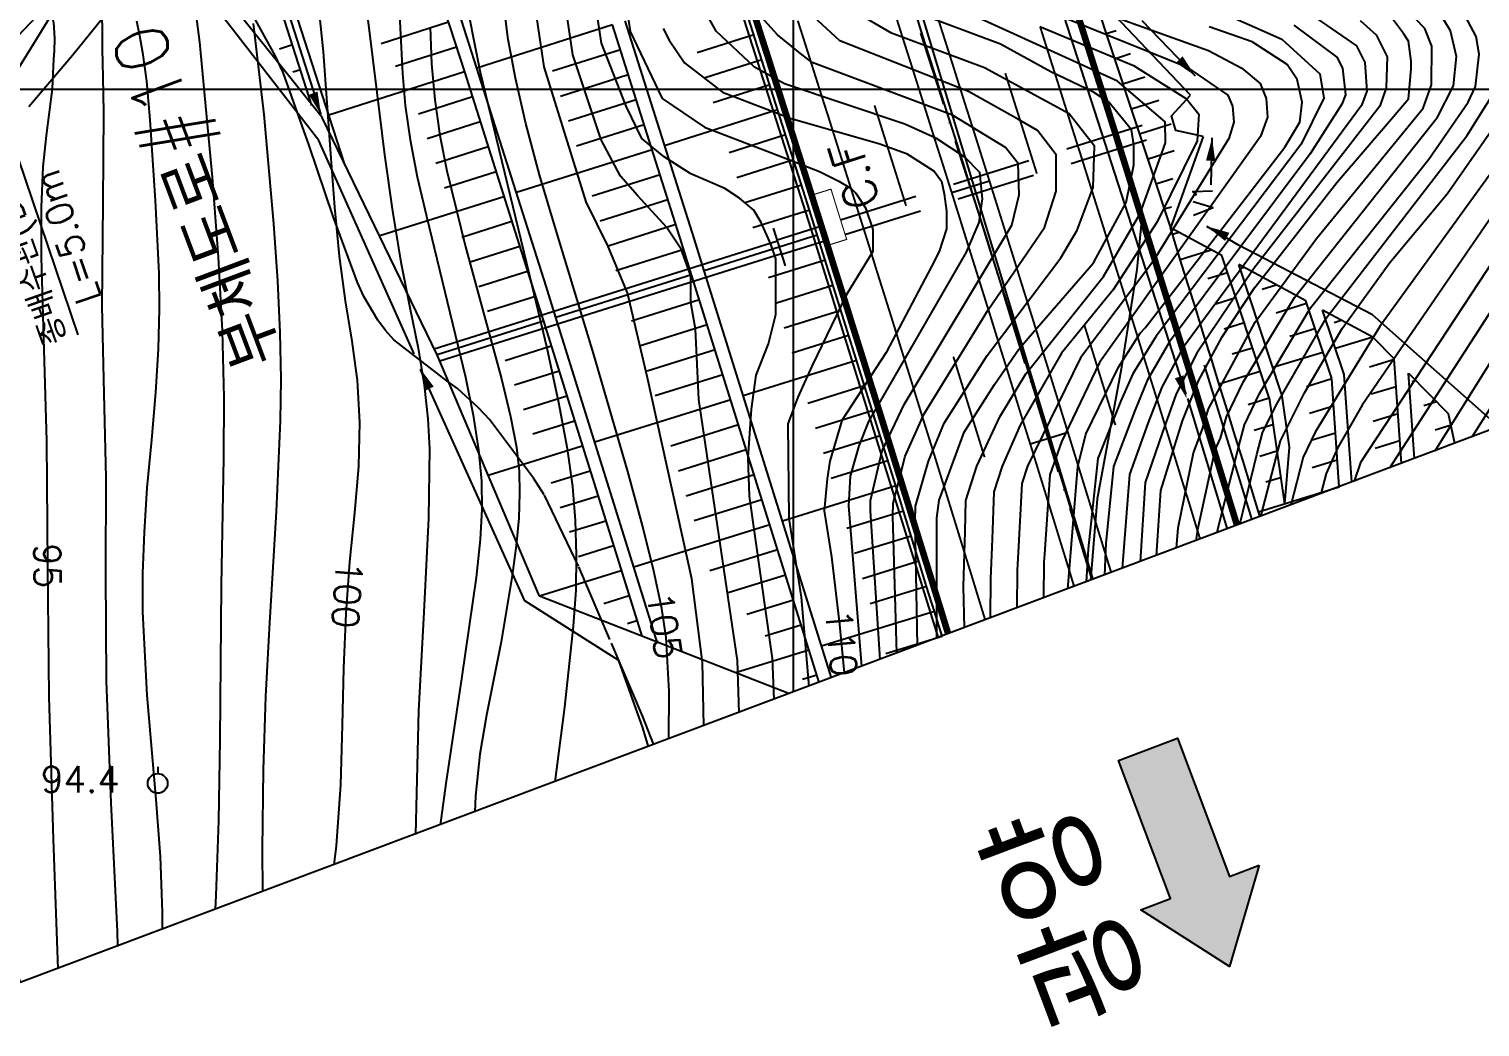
# Model space of a CAD drawing. Extents: x 217521 to 218543, y 254603 to 255798.
# Drawn here: x 217822.6 to 217932.8, y 255274.7 to 255350.5 of the extents above; entities that cross this region are included whole.
import ezdxf
from ezdxf.enums import TextEntityAlignment as Align

# ---------------------------------------------------------------- set-up
doc = ezdxf.new("R2010")
doc.units = 0
doc.header["$LTSCALE"] = 12
doc.header["$MEASUREMENT"] = 0
for name, pattern in [('A-DASHD01', [0.75, 0.5, -0.25]), ('A-ISONS10', [0.70866, 0.47244, -0.11811, 0, -0.11811]), ('CONTIN', [1000.001, 1000, -0.001]), ('DASHED', [0.75, 0.5, -0.25])]:
    doc.linetypes.add(name, pattern=pattern)
doc.layers.get('0').update_dxf_attribs({"linetype": 'CONTINUOUS'})
for name, color, linetype in [('ADA030', 1, 'CONTINUOUS'), ('CA-ALGN-CNTR-광양', 2, 'CONTINUOUS'), ('CA-ALGN-STSM-광양', 2, 'CONTINUOUS'), ('CA-ALGN-SUBL-광양', 1, 'CONTINUOUS'), ('CA-BORD-ROAD', 7, 'CONTINUOUS'), ('CA-TEXT', 3, 'CONTINUOUS'), ('CA0011', 42, 'CONTINUOUS'), ('CA0021', 44, 'CONTINUOUS'), ('CAA001', 252, 'CONTINUOUS'), ('CAA002', 251, 'CONTINUOUS'), ('CD-CHNL-DRIV', 3, 'CONTINUOUS'), ('CD-DRAN-CHMB', 3, 'CONTINUOUS'), ('CD-DRAN-PIPD', 3, 'A-DASHD01'), ('CD-DRAN-WALL', 4, 'CONTINUOUS'), ('CD-LEAL', 1, 'CONTINUOUS'), ('CD-LEAT', 3, 'CONTINUOUS'), ('CD-SDLB-TYP1', 3, 'H-DICHB01'), ('CD-SDLL-TYP1', 4, 'H-DICHL01'), ('CD-SDLL-TYP2', 4, 'H-DICHL02'), ('CD-SDLL-TYP5', 4, 'H-DICHL05'), ('CD-SDLL-TYP6', 4, 'H-DICHL06'), ('CD-SDLM-TYP3', 4, 'H-DICHM03'), ('CD-SDLV-TYP1', 4, 'H-DICHV01'), ('CD-SDLV-TYP2', 4, 'H-DICHV02'), ('CD-TEXT', 3, 'CONTINUOUS'), ('CE-SLOP-BORD', 4, 'CONTINUOUS'), ('CE-SLOP-CUTT', 2, 'CONTINUOUS'), ('CE-SLOP-FILL', 1, 'CONTINUOUS'), ('CM-LANE-WHIC', 7, 'CONTINUOUS'), ('CM-LANE-WHID', 7, 'A-DASHD01'), ('CM-SFTY-GRAL', 3, 'E-FACLN05'), ('CM-SFTY-GWAL', 4, 'A-ISONS10'), ('CM-SFTY-STON', 3, 'E-FACLN02'), ('CV-GRID-BORD', 4, 'CONTINUOUS'), ('CV-GRID-LINE', 1, 'CONTINUOUS'), ('CZ-SYMB', 2, 'CONTINUOUS'), ('CZ-TEXT', 3, 'CONTINUOUS'), ('DA001', 36, 'DASHED'), ('DAA003', 74, 'CONTINUOUS'), ('ZD002', 29, 'CONTINUOUS')]:
    doc.layers.add(name, color=color, linetype=linetype)
doc.styles.add('GHS', font='ROMANS', dxfattribs={"bigfont": 'WHGTXT.SHX'})
doc.styles.add('GTXT', font='romans.shx', dxfattribs={"bigfont": 'whgtxt.shx'})
doc.styles.get("Standard").update_dxf_attribs({"font": 'txt.shx', "bigfont": 'WHGTXT.SHX'})
doc.styles.add('WDTXT', font='ROMANS.SHX', dxfattribs={"bigfont": 'WHGTXT.SHX'})
doc.linetypes.add('E-FACLN02', pattern='A,0.25,[14,kscals.shx,S=0.1,R=0,X=0,Y=-0.05],0.25', length=0.5)
doc.linetypes.add('E-FACLN05', pattern='A,1,[23,kscals.shx,S=0.075,R=0,X=0,Y=0],1', length=2)
doc.linetypes.add('H-DICHB01', pattern='A,1e-05,[43,kscals.shx,S=0.1,R=0,X=0,Y=0],-0.666667,["B1",STANDARD,S=0.2,R=0,X=0,Y=-0.1],-0.383333', length=1.05001)
doc.linetypes.add('H-DICHL01', pattern='A,0.9,[32,kscals.shx,S=0.1,R=360,X=0,Y=0],-0.366667,["L1",STANDARD,S=0.2,R=360,X=0,Y=-0.1],-0.383333', length=1.65)
doc.linetypes.add('H-DICHL01R', pattern='A,0.9,[32,kscals.shx,S=0.1,R=0,X=0,Y=0],-0.633333,["L1",STANDARD,S=0.2,R=180,X=0,Y=0.1],-0.116667', length=1.65)
doc.linetypes.add('H-DICHL02', pattern='A,0.9,[32,kscals.shx,S=0.1,R=0,X=0,Y=0],-0.333333,["L2",STANDARD,S=0.2,R=0,X=0,Y=-0.1],-0.416667', length=1.65)
doc.linetypes.add('H-DICHL02R', pattern='A,0.9,[32,kscals.shx,S=0.1,R=0,X=0,Y=0],-0.666667,["L2",STANDARD,S=0.2,R=180,X=0,Y=0.1],-0.083333', length=1.65)
doc.linetypes.add('H-DICHL05', pattern='A,0.9,[32,kscals.shx,S=0.1,R=0,X=0,Y=0],-0.333333,["L5",STANDARD,S=0.2,R=0,X=0,Y=-0.1],-0.416667', length=1.65)
doc.linetypes.add('H-DICHL06', pattern='A,0.9,[32,kscals.shx,S=0.1,R=0,X=0,Y=0],-0.333333,["L6",STANDARD,S=0.2,R=0,X=0,Y=-0.1],-0.416667', length=1.65)
doc.linetypes.add('H-DICHL06R', pattern='A,0.9,[32,kscals.shx,S=0.1,R=360,X=0,Y=0],-0.666667,["L6",STANDARD,S=0.2,R=180,X=0,Y=0.1],-0.083333', length=1.65)
doc.linetypes.add('H-DICHM03', pattern='A,0.9,[32,kscals.shx,S=0.1,R=0,X=0,Y=0],-0.333333,["M3",STANDARD,S=0.2,R=0,X=0,Y=-0.1],-0.416667', length=1.65)
doc.linetypes.add('H-DICHM03R', pattern='A,0.9,[32,kscals.shx,S=0.1,R=0,X=0,Y=0],-0.666667,["M3",STANDARD,S=0.2,R=180,X=0,Y=0.1],-0.083333', length=1.65)
doc.linetypes.add('H-DICHV01', pattern='A,0.9,[32,kscals.shx,S=0.1,R=360,X=0,Y=0],-0.333333,["V1",STANDARD,S=0.2,R=360,X=0,Y=-0.1],-0.416667', length=1.65)
doc.linetypes.add('H-DICHV02', pattern='A,0.9,[32,kscals.shx,S=0.1,R=0,X=0,Y=0],-0.3,["V2",STANDARD,S=0.2,R=0,X=0,Y=-0.1],-0.45', length=1.65)

# ---------------------------------------------------------------- blocks, each defined once
blk = doc.blocks.new('DAA003')
at = {"layer": 'DAA003'}
blk.add_lwpolyline([(0, 1.25), (0, 0.75)], dxfattribs=at)
blk.add_circle((0, 0), 0.75, dxfattribs=at)
blk = doc.blocks.new('CASTAMS')
blk.add_line((0, -1.5), (0, 1.5))
at = {"style": 'GTXT', "flags": 1}
for tag, p in [('STA_DST', (0, -3.62)), ('XSEC_DAT', (0, -6.85))]:
    blk.add_attdef(tag, text='', height=2.5, dxfattribs=at).set_placement(p, align=Align.MIDDLE)
blk = doc.blocks.new('CDCBAS1')
at = {"const_width": 0.02}
blk.add_lwpolyline([(0, 0), (1, 0), (1, 1), (0, 1)], close=True, dxfattribs=at)
blk = doc.blocks.new('CZDIRA1')
blk.add_hatch(color=256).paths.add_polyline_path([(9.333, 4), (9.333, 2), (0, 2), (0, -2), (9.333, -2), (9.333, -4), (14.667, 0)])
blk.add_lwpolyline([(9.333, 4), (14.667, 0), (9.333, -4), (9.333, -2), (0, -2), (0, 2), (9.333, 2)], close=True)

msp = doc.modelspace()

# ---------------------------------------------------------------- linework, layer by layer
at = {"layer": 'ADA030', "elevation": -159}
msp.add_lwpolyline([(217811.48, 255306), (217813.18, 255307.99), (217813.52, 255308.49), (217813.96, 255309.73), (217813.8, 255312.83), (217812.93, 255323.83), (217814.4, 255332.86), (217816.79, 255339.41), (217824.94, 255352.58), (217830.12, 255360.14)], dxfattribs=at)
at = {"layer": 'CA-ALGN-CNTR-광양', "elevation": -159}
msp.add_lwpolyline([(217903.39, 255308.71), (217903.03, 255309.89), (217902.44, 255311.8), (217901.85, 255313.71), (217901.26, 255315.62), (217900.67, 255317.53), (217900.08, 255319.44), (217899.49, 255321.35), (217898.89, 255323.26), (217898.3, 255325.17), (217897.7, 255327.08), (217897.11, 255328.99), (217896.51, 255330.9), (217895.91, 255332.81), (217895.32, 255334.71), (217894.72, 255336.62), (217894.12, 255338.53), (217893.52, 255340.44), (217893.37, 255340.92), (217892.92, 255342.35), (217892.31, 255344.25), (217891.71, 255346.16), (217891.11, 255348.07), (217890.5, 255349.97), (217889.9, 255351.88)], dxfattribs=at)
at = {"layer": 'CA-ALGN-SUBL-광양', "linetype": 'Continuous', "elevation": -159}
msp.add_lwpolyline([(217903.43, 255308.73), (217833.38, 255540.09)], dxfattribs=at)
at = {"layer": 'CA-BORD-ROAD', "const_width": 0.5, "elevation": -159}
for points in [[(217914.35, 255312.83), (217911.25, 255322.9), (217905.28, 255342.04), (217904.53, 255344.43), (217899.22, 255361.15), (217893.09, 255380.24), (217886.87, 255399.3), (217886.09, 255401.68), (217884.99, 255405.01), (217882.47, 255412.63)], [(217892.42, 255304.58), (217891.85, 255306.44), (217891.26, 255308.35), (217890.67, 255310.26), (217890.08, 255312.16), (217889.49, 255314.07), (217888.9, 255315.98), (217888.31, 255317.88), (217887.72, 255319.79), (217887.13, 255321.69), (217886.53, 255323.6), (217885.94, 255325.5), (217885.34, 255327.41), (217884.75, 255329.31), (217884.15, 255331.21), (217883.55, 255333.12), (217882.96, 255335.02), (217882.36, 255336.92), (217882.21, 255337.4), (217881.76, 255338.83), (217881.16, 255340.73), (217880.56, 255342.63), (217879.95, 255344.53), (217879.35, 255346.43), (217878.75, 255348.34), (217878.14, 255350.24), (217877.54, 255352.14)]]:
    msp.add_lwpolyline(points, dxfattribs=at)
at = {"layer": 'CAA001'}
for points, elevation in [([(217929.4, 255318.49), (217941.57, 255337.99), (217943.53, 255342.89), (217943.77, 255346.32), (217943.28, 255350.72), (217941.08, 255356.11), (217937.11, 255363), (217934.47, 255366.13), (217932.56, 255367.88), (217930.34, 255370.1), (217926.58, 255373.34), (217920.44, 255377.61), (217916, 255382.04), (217914.34, 255384.64), (217914.17, 255386.01), (217914.17, 255387.2), (217914.34, 255389.08), (217914.51, 255390.44), (217916.21, 255394.02), (217922.36, 255403.4), (217926.5, 255412.15)], -24), ([(217844.3, 255355.15), (217844.96, 255348.8), (217845.53, 255341.05), (217845.83, 255337), (217846.19, 255333.27), (217846.63, 255329.88), (217847.13, 255326.82), (217847.54, 255323.83), (217847.72, 255320.66), (217847.65, 255317.31), (217847.35, 255313.78), (217846.97, 255310.06), (217846.69, 255306.14), (217846.5, 255302), (217846.41, 255297.66), (217846.27, 255293.14), (217845.94, 255288.49), (217845.78, 255287.05)], -59), ([(217822.6, 255352.85), (217822.68, 255352.71), (217822.76, 255352.59), (217824.34, 255351.52), (217824.39, 255351.41), (217824.49, 255351.03), (217824.58, 255349.83), (217824.53, 255348.84), (217824.49, 255348.25), (217824.39, 255345.99), (217823.94, 255342.45), (217823.69, 255340.05), (217823.56, 255336.97), (217823.56, 255333.21), (217823.69, 255328.77), (217823.96, 255319.23), (217824.04, 255309.74), (217824.13, 255299.82), (217824.46, 255289.01), (217824.82, 255279.16)], -64), ([(217871.21, 255296.61), (217871.24, 255300.23), (217871, 255304.33), (217870.67, 255306.52), (217870.07, 255309.35), (217869.22, 255312.82), (217868.09, 255316.93), (217865.49, 255325.89), (217862.71, 255335.05), (217861.4, 255339.44), (217860.35, 255343.35), (217859.56, 255346.78), (217859.02, 255349.72), (217858.68, 255352.34)], -54), ([(217891.55, 255304.26), (217891.55, 255313.4), (217891.73, 255314.75), (217893.64, 255319.9), (217895.93, 255323.52), (217897.79, 255326.21), (217898.5, 255327.05), (217903.46, 255332.77), (217905.94, 255337.35), (217906.52, 255340.21), (217906.52, 255341.74), (217906.33, 255342.88), (217904.61, 255344.98), (217903.46, 255345.74), (217900.22, 255347.27), (217896.4, 255349.37), (217890.3, 255351.66)], -44), ([(217908.22, 255310.53), (217908.57, 255315.48), (217910.2, 255320.77), (217911.42, 255323.82), (217913.21, 255327.14), (217915.68, 255330.87), (217916.98, 255332.55), (217921.92, 255338.86), (217926.22, 255343.88), (217927.37, 255345.22), (217927.56, 255347.51), (217927.56, 255348.08), (217927.37, 255349.6), (217926.98, 255350.18), (217925.84, 255351.7)], -34), ([(217870.79, 255350.55), (217871.23, 255349.67), (217872.4, 255347.95), (217875.28, 255345.73), (217880.49, 255343.72), (217887.15, 255341.83), (217889.25, 255341.07), (217891.35, 255339.73), (217891.92, 255338.97), (217892.11, 255338.02), (217892.3, 255336.68), (217892.3, 255335.35), (217891.73, 255333.63), (217891.15, 255332.49), (217887.72, 255325.97), (217884.33, 255320.81), (217883.44, 255317.71), (217883.22, 255316.37), (217883, 255313.93), (217883.55, 255310.44), (217884.17, 255305.31), (217884.51, 255301.61)], -49), ([(217901.51, 255308), (217902.26, 255317.31), (217902.87, 255319.75), (217905.34, 255324.85), (217906.99, 255327.42), (217907.36, 255327.83), (217912.86, 255334.92), (217917.97, 255341.55), (217919.11, 255343.45), (217919.3, 255344.98), (217918.92, 255346.7), (217918.16, 255347.84), (217915.49, 255349.56), (217912.24, 255350.7)], -39), ([(217916.15, 255313.51), (217917.64, 255319.25), (217919.47, 255322.91), (217922.32, 255327.79), (217925.95, 255332.8), (217930.31, 255338.02), (217935.46, 255345.4)], -29)]:
    msp.add_lwpolyline(points, dxfattribs=dict(at, elevation=elevation))
at = {"layer": 'CAA002'}
for points, elevation in [([(217932.15, 255434.07), (217921.45, 255408.68), (217914.57, 255396.47), (217913.15, 255393.35), (217912.05, 255389.98), (217911.89, 255388.28), (217911.83, 255386.4), (217912.24, 255384.05), (217914.68, 255380.73), (217919.49, 255376.15), (217926.89, 255370.73), (217932.64, 255365.33), (217935.9, 255361.76), (217939.76, 255355.39), (217940.92, 255352.87), (217942.06, 255348.61), (217942.16, 255345.15), (217941.86, 255343.49), (217939.83, 255338.74), (217925.93, 255317.19)], -25), ([(217926.75, 255432.81), (217911.67, 255403.15), (217910.17, 255399.92), (217907.31, 255390.44), (217907.15, 255386), (217907.42, 255384.27), (217909.68, 255380.48), (217913.78, 255376.33), (217923.74, 255368.75), (217933.49, 255359.28), (217934.76, 255357.85), (217937.57, 255353.56), (217938.39, 255351.78), (217939.11, 255348.79), (217939.16, 255346.24), (217938.48, 255343.78), (217936.36, 255340.22), (217923.85, 255321.96), (217922, 255318.76), (217921.11, 255316.78), (217920.71, 255315.22)], -27), ([(217928.87, 255432.29), (217918.47, 255409.59), (217912.37, 255398.2), (217909.68, 255390.21), (217909.54, 255388.42), (217909.7, 255384.62), (217911.51, 255381.43), (217915.26, 255377.49), (217918.54, 255374.7), (217925.31, 255369.74), (217934.69, 255360.52), (217938.67, 255354.47), (217939.65, 255352.33), (217940.59, 255348.7), (217940.66, 255345.7), (217939.83, 255342.67), (217938.1, 255339.48), (217923.73, 255317.6), (217923.25, 255316.18)], -26), ([(217935.39, 255430.48), (217925.87, 255406.4), (217923.97, 255402.33), (217918.16, 255392.03), (217917.41, 255389.76), (217917.2, 255387.23), (217917.32, 255386.02), (217918.11, 255384.25), (217920.55, 255381.43), (217927.46, 255375.53), (217936.22, 255367.35), (217937.59, 255365.71), (217943.05, 255357.15), (217945.53, 255351.23), (217946.04, 255346.45), (217945.25, 255341.96), (217944.42, 255339.64), (217942.24, 255335.51), (217937.24, 255327.51), (217932.16, 255319.53)], -23), ([(217893.66, 255305.05), (217893.58, 255308.19), (217893.71, 255312.37), (217893.76, 255314.72), (217894.6, 255317.32), (217896.34, 255321.08), (217898.31, 255324.35), (217904.21, 255331.74), (217907, 255336.52), (217908.92, 255341.89), (217908.88, 255343.47), (217905.26, 255346.56), (217890.92, 255353.13), (217889.55, 255354.07), (217886.57, 255358.05), (217883.95, 255363.73), (217883, 255365.91), (217880.22, 255376.85), (217878.58, 255386.84), (217878.2, 255393.85), (217878.61, 255400.92), (217878.58, 255401.17), (217878.87, 255404.39), (217882.25, 255422.2)], -43), ([(217909.75, 255311.1), (217909.88, 255312.64), (217911.04, 255318.35), (217911.69, 255320.1), (217912.18, 255321.69), (217915.73, 255328.27), (217920.38, 255334.62), (217928.47, 255344.52), (217929.12, 255346.29), (217929.14, 255349.21), (217928.61, 255350.56), (217925.74, 255353.55), (217919.23, 255357.38), (217908.99, 255364.08), (217904.62, 255368.73), (217902.54, 255371.15), (217899.37, 255376.93), (217897.77, 255381.19), (217897, 255384.64), (217896.82, 255387.57), (217897.63, 255394.99), (217900.6, 255407.09), (217903.55, 255421.81)], -33), ([(217912.83, 255312.26), (217912.91, 255312.65), (217914.47, 255318.84), (217914.91, 255320.47), (217916.06, 255322.84), (217919.92, 255329.36), (217928.91, 255340.63), (217931.89, 255344.98), (217932.44, 255346.15), (217932.72, 255348.61), (217932.5, 255349.95), (217931.47, 255351.9), (217927.44, 255356.09), (217917.05, 255364.04), (217911.53, 255367.76), (217908.22, 255370.8), (217905.56, 255373.14), (217901.93, 255378.77), (217899.93, 255383.67), (217899.59, 255387.2), (217899.93, 255392.01), (217904.24, 255409.58), (217908.59, 255421.33)], -31), ([(217917.72, 255421.11), (217909.13, 255404.63), (217907.97, 255401.65), (217904.94, 255390.66), (217904.81, 255385.8), (217905.15, 255383.91), (217907.85, 255379.53), (217912.3, 255375.16), (217922.16, 255367.76), (217932.28, 255358.04), (217933.81, 255356.42), (217936.48, 255352.65), (217937.13, 255351.24), (217937.64, 255348.87), (217937.67, 255346.79), (217937.12, 255344.9), (217934.62, 255340.97), (217925.18, 255327.93), (217920.28, 255319.92), (217919.37, 255318.01), (217918.43, 255314.37)], -28), ([(217914.55, 255312.91), (217915.84, 255318.21), (217916.27, 255319.86), (217917.31, 255321.96), (217921.12, 255328.58), (217931.78, 255342.41), (217934.1, 255346.08), (217934.45, 255348.79), (217933.77, 255351.29), (217930.14, 255355.63), (217918.01, 255366.01), (217912.8, 255369.61), (217910.11, 255371.89), (217906.56, 255374.84), (217903.21, 255379.69), (217901.25, 255384.02), (217900.98, 255387.01), (217901.25, 255391.45), (217905.67, 255408.5), (217910.29, 255419.26)], -30), ([(217888.53, 255303.12), (217888.21, 255313.54), (217888.23, 255314.51), (217889.16, 255318.1), (217890.59, 255321.3), (217895.46, 255329.2), (217899.74, 255335.44), (217900.62, 255338.21), (217900.62, 255340.97), (217899.19, 255342.81), (217897.76, 255343.64), (217893.96, 255345.78), (217884.18, 255349.62), (217882.2, 255351.48), (217880.77, 255353.48), (217879.23, 255356.36), (217876.1, 255367.17), (217873.75, 255384.58), (217873.49, 255390.68), (217873.46, 255394.41), (217873.54, 255400.66), (217873.67, 255407.98), (217873.47, 255408.84), (217874.11, 255417.75)], -46), ([(217887.26, 255302.64), (217886.51, 255313.93), (217886.52, 255314.72), (217887.41, 255318.49), (217889.07, 255322), (217897.26, 255335.63), (217897.81, 255337.92), (217897.72, 255340.31), (217896.77, 255341.53), (217892.74, 255343.99), (217882.08, 255347.99), (217881.34, 255348.55), (217879.45, 255350.08), (217877.79, 255351.92), (217876.3, 255354.65), (217873.96, 255365.33), (217871.7, 255386.68), (217871.64, 255391.12), (217871.64, 255394.55), (217871.52, 255400.81), (217871.6, 255400.96), (217871.4, 255415.38)], -47), ([(217911.25, 255311.67), (217911.39, 255312.64), (217912.69, 255318.57), (217913.09, 255319.46), (217913.54, 255321.08), (217914.81, 255323.72), (217918.72, 255330.14), (217929.57, 255343.82), (217930.78, 255346.22), (217931, 255348.43), (217930.56, 255350.39), (217930.04, 255351.23), (217926.59, 255354.82), (217910.26, 255365.92), (217906.39, 255369.75), (217904.55, 255371.43), (217903.79, 255372.5), (217900.65, 255377.85), (217899.04, 255381.79), (217898.36, 255384.88), (217898.2, 255387.39), (217898.87, 255393.97), (217902.81, 255410.65)], -32), ([(217836.79, 255283.67), (217836.85, 255284.73), (217837.05, 255290.41), (217837.15, 255296.55), (217837.25, 255308.28), (217837.43, 255317.96), (217837.45, 255322.54), (217837.31, 255327.61), (217837.02, 255333.19), (217836.56, 255339.27), (217835.59, 255349.52), (217835.18, 255352.85), (217834.83, 255354.97), (217834.45, 255356.42), (217833.96, 255357.74), (217833.36, 255358.92), (217832.66, 255359.96), (217831.78, 255360.95), (217830.68, 255361.97), (217829.35, 255363.04), (217827.79, 255364.14), (217825.78, 255365.29), (217823.11, 255366.5), (217819.77, 255367.76)], -61), ([(217829.38, 255280.88), (217829.34, 255282), (217828.88, 255291.76), (217828.52, 255301.02), (217828.47, 255309.21), (217828.48, 255316.45), (217828.33, 255322.86), (217828.19, 255329.47), (217828.25, 255337.3), (217828.32, 255344.22), (217828.26, 255346.86), (217828.22, 255349.01), (217828.22, 255350.85), (217828.07, 255352.38), (217827.64, 255354.02), (217827.19, 255355.08), (217827.01, 255355.31), (217824.04, 255357.7), (217823.01, 255358.57), (217821.76, 255359.56)], -63), ([(217850.52, 255356.05), (217850.98, 255347.14), (217851.2, 255344.71), (217851.57, 255342.1), (217852.11, 255339.3), (217852.81, 255336.31), (217855.76, 255324.1), (217856.36, 255321.21), (217856.77, 255318.57), (217856.99, 255316.19), (217857.02, 255314.06), (217856.88, 255311.77), (217856.58, 255308.88), (217855.5, 255301.35), (217854.27, 255293.24), (217853.85, 255290.08)], -57), ([(217876.54, 255298.61), (217876.42, 255302.57), (217873.48, 255322.4), (217873.24, 255327.73), (217872.87, 255329.76), (217872.87, 255331.79), (217872.14, 255333.81), (217871.03, 255335.47), (217868.82, 255337.87), (217867.53, 255339.34), (217866.07, 255342.11), (217863.92, 255348.55), (217863.1, 255354.05)], -52), ([(217879.2, 255299.61), (217879.08, 255302.72), (217877.33, 255315.04), (217877.24, 255317.96), (217877.48, 255321.65), (217877.85, 255324.23), (217878.77, 255326.63), (217879.33, 255328.84), (217879.33, 255331.42), (217879.33, 255333.08), (217878.96, 255334.18), (217878.22, 255335.84), (217877.67, 255336.76), (217876.56, 255337.68), (217875.45, 255338.42), (217872.87, 255339.53), (217870.85, 255340.82), (217869.74, 255341.74), (217869.16, 255342.22), (217867.96, 255344.67), (217866.1, 255349.44), (217865.37, 255354.29)], -51), ([(217867.63, 255354.53), (217868.27, 255350.33), (217870.71, 255345.25), (217873.92, 255343.06), (217879, 255341.12), (217882.65, 255339.71), (217884.12, 255338.97), (217885.04, 255338.42), (217885.41, 255338.05), (217886.15, 255336.95), (217886.7, 255335.29), (217886.7, 255333.63), (217884.67, 255330.31), (217882.09, 255324.97), (217880.99, 255322.57), (217880.25, 255320.55), (217880.33, 255313.36), (217881.25, 255307.38), (217881.83, 255300.6)], -50), ([(217848.02, 255353.91), (217849.03, 255345.71), (217849.61, 255340.98), (217850.22, 255336.68), (217850.87, 255332.81), (217851.55, 255329.37), (217852.17, 255326.29), (217852.62, 255323.47), (217852.91, 255320.92), (217853.04, 255318.64), (217852.97, 255313.39), (217852.6, 255306.25), (217852.21, 255298.76), (217852.06, 255292.5), (217851.97, 255289.37)], -58), ([(217862.58, 255293.36), (217863.32, 255299.02), (217863.98, 255305.18), (217864.16, 255307.91), (217864.21, 255310.58), (217864.13, 255313.2), (217863.91, 255315.78), (217863.51, 255318.64), (217862.86, 255322.15), (217861.97, 255326.28), (217860.82, 255331.05), (217856.92, 255347.22), (217855.63, 255353.73)], -55), ([(217873.87, 255297.61), (217873.77, 255302.42), (217872.95, 255308.78), (217869.58, 255324.03), (217868.08, 255330.5), (217866.6, 255334), (217864.93, 255337.41), (217861.74, 255347.66), (217860.83, 255353.8)], -53), ([(217885.85, 255302.11), (217884.88, 255314.31), (217885.01, 255316.58), (217885.65, 255318.87), (217886.4, 255320.71), (217893.81, 255333.57), (217894.78, 255335.82), (217895.01, 255337.64), (217894.82, 255339.64), (217893.67, 255340.78), (217891.52, 255342.2), (217889.12, 255343.31), (217879.98, 255346.36), (217878.72, 255347.07), (217877.71, 255347.62), (217874.8, 255350.36), (217873.38, 255352.93)], -48), ([(217900.45, 255353.12), (217912.18, 255348.89), (217914.72, 255347.54), (217916.1, 255346.39), (217916.55, 255345.25), (217916.65, 255343.84), (217916.13, 255342.35), (217903.9, 255325.21), (217901.01, 255319.17), (217900.13, 255316.66), (217899.73, 255310.65), (217899.69, 255310.05), (217899.66, 255307.31)], -40), ([(217910.39, 255353.04), (217917.75, 255349.76), (217920.63, 255347.13), (217920.93, 255345.26), (217919.21, 255341.77), (217908.2, 255327.2), (217906.44, 255324.34), (217905.52, 255322.28), (217903.77, 255317.92), (217903.05, 255311.06), (217902.9, 255308.53)], -38), ([(217899.91, 255351.92), (217910.5, 255347.65), (217913.65, 255345.51), (217914, 255344.66), (217914.09, 255343.45), (217913.73, 255342.2), (217907.95, 255332.85), (217902.46, 255325.56), (217898.43, 255317.32), (217898.01, 255316.02), (217897.76, 255311.22), (217897.65, 255309.43), (217897.63, 255306.54)], -41), ([(217919.6, 255351.87), (217923.42, 255349.24), (217924.04, 255347.98), (217924.2, 255345.81), (217923.8, 255344.72), (217910.26, 255326.34), (217908.63, 255323.32), (217907.61, 255320.65), (217906.17, 255316.7), (217905.63, 255309.55)], -36), ([(217830.79, 255351.14), (217831.02, 255350.03), (217831.24, 255348.74), (217831.55, 255346.57), (217831.81, 255343.63), (217832.21, 255337.49), (217832.48, 255331.99), (217832.52, 255329.26), (217832.44, 255326.23), (217832.24, 255322.92), (217831.92, 255319.32), (217831.59, 255315.69), (217831.37, 255312.31), (217831.26, 255309.17), (217831.26, 255306.28), (217831.57, 255299.95), (217832.25, 255292.02), (217832.59, 255287.7), (217832.75, 255283.47), (217832.73, 255282.14)], -62), ([(217839.64, 255350.93), (217840.46, 255344.04), (217841.2, 255335.72), (217841.49, 255331.4), (217841.67, 255327.47), (217841.75, 255323.93), (217841.71, 255320.78), (217841.4, 255313.88), (217840.86, 255305.01), (217840.58, 255299.85), (217840.4, 255294.27), (217840.34, 255288.24), (217840.36, 255285.01)], -60), ([(217890.09, 255303.71), (217889.92, 255313.15), (217889.93, 255314.29), (217890.92, 255317.71), (217892.11, 255320.6), (217895.37, 255325.74), (217900.97, 255333.16), (217902.22, 255335.25), (217903.43, 255338.5), (217903.52, 255341.64), (217901.61, 255344.08), (217895.18, 255347.57), (217888.12, 255350.22), (217886.28, 255351.26)], -45), ([(217918.67, 255350.82), (217921.92, 255348.39), (217922.34, 255347.55), (217922.57, 255345.53), (217922.3, 255344.81), (217919.89, 255341.04), (217909.23, 255326.77), (217907.53, 255323.83), (217906.56, 255321.47), (217904.97, 255317.31), (217904.38, 255311.45), (217904.29, 255309.05)], -37), ([(217923.69, 255351.16), (217924.91, 255350.09), (217925.75, 255348.41), (217925.68, 255346.06), (217925.19, 255344.66), (217915.63, 255332.35), (217911.29, 255325.91), (217909.72, 255322.81), (217908.67, 255319.83), (217907.37, 255316.09), (217907, 255310.07)], -35), ([(217853.1, 255350.66), (217853.2, 255347.88), (217853.44, 255345.14), (217853.82, 255342.43), (217854.35, 255339.76), (217855.76, 255333.99), (217857.6, 255327.29), (217858.51, 255323.95), (217859.18, 255321.11), (217859.63, 255318.78), (217859.84, 255316.95), (217859.88, 255315.27), (217859.81, 255313.39), (217859.62, 255311.31), (217859.32, 255309.02), (217858.47, 255303.99), (217857.36, 255298.43), (217856.85, 255295.45), (217856.53, 255292.31), (217856.48, 255291.07)], -56), ([(217899.38, 255350.72), (217906.48, 255347.76), (217910.52, 255345.21), (217911.44, 255344.06), (217911.33, 255342.04), (217908.29, 255335.89), (217904.95, 255330.71), (217901.02, 255325.92), (217897.89, 255320.44), (217896.51, 255317.32), (217895.89, 255315.37), (217895.75, 255311.79), (217895.62, 255308.81), (217895.6, 255305.78)], -42)]:
    msp.add_lwpolyline(points, dxfattribs=dict(at, elevation=elevation))
at = {"layer": 'CD-CHNL-DRIV', "elevation": -159, "flags": 128}
for points in [[(217853.4, 255326.25), (217879.47, 255334.45)], [(217853.82, 255325.33), (217879.77, 255333.49)]]:
    msp.add_lwpolyline(points, dxfattribs=at)
at = {"layer": 'CD-DRAN-CHMB'}
for p, q in [((217879.44, 255334.52, -159), (217882.72, 255335.55, -159)), ((217879.79, 255333.42, -159), (217883.06, 255334.44, -159))]:
    msp.add_line(p, q, dxfattribs=at)
at = {"layer": 'CD-DRAN-CHMB', "elevation": -159, "flags": 128}
msp.add_lwpolyline([(217880.07, 255332.54), (217879.16, 255335.4)], dxfattribs=at)
at = {"layer": 'CD-DRAN-PIPD', "elevation": -159, "flags": 128}
for points in [[(217884.24, 255336.04), (217909.36, 255343.93)], [(217884.58, 255334.92), (217909.71, 255342.82)]]:
    msp.add_lwpolyline(points, dxfattribs=at)
at = {"layer": 'CD-DRAN-WALL'}
msp.add_lwpolyline([(217911.78, 255342.36), (217909.71, 255342.82), (217909.36, 255343.93), (217910.8, 255345.5)], dxfattribs=at)
at = {"layer": 'CD-LEAL', "elevation": -159}
msp.add_lwpolyline([(217826.37, 255327.31), (217819.47, 255347.58), (217826.4, 255354.87), (217825.3, 255354.29)], dxfattribs=at)
at = {"layer": 'CD-SDLB-TYP1', "elevation": -159, "flags": 128}
for points in [[(217912.06, 255335.54, 0, 0.7, 0), (217913.6, 255334.74, 0.7, 0.7, 0)], [(217932.49, 255319.72, 0, 0.0259, 0), (217932.51, 255319.66, 0, 0.0259, 0)]]:
    msp.add_lwpolyline(points, format="xyseb", dxfattribs=at)
msp.add_lwpolyline([(217934.23, 255320.31), (217924.64, 255328.82), (217914.51, 255334.08), (217912.06, 255335.54)], dxfattribs=at)
at = {"layer": 'CD-SDLL-TYP1', "linetype": 'H-DICHL01R', "elevation": -159, "flags": 128}
msp.add_lwpolyline([(217883.94, 255405.4), (217900.16, 255354.74), (217910.46, 255322.79)], dxfattribs=at)
at = {"layer": 'CD-SDLL-TYP1', "elevation": -159, "flags": 128}
msp.add_lwpolyline([(217910.53, 255322.47, 0, 0.7, 0), (217909.95, 255324.11, 0.7, 0.7, 0)], format="xyseb", dxfattribs=at)
at = {"layer": 'CD-SDLL-TYP2', "linetype": 'H-DICHL02R', "elevation": -159, "flags": 128}
msp.add_lwpolyline([(217910.58, 255322.47), (217913.6, 255312.55)], dxfattribs=at)
at = {"layer": 'CD-SDLL-TYP5', "elevation": -159, "flags": 128}
msp.add_lwpolyline([(217932.5, 255319.66), (217932.49, 255319.72)], dxfattribs=at)
at = {"layer": 'CD-SDLL-TYP6', "linetype": 'H-DICHL06R', "elevation": -159, "flags": 128}
msp.add_lwpolyline([(217834.41, 255376.41), (217838.93, 255362.32), (217844.8, 255344.02)], dxfattribs=at)
at = {"layer": 'CD-SDLL-TYP6', "elevation": -159, "flags": 128}
msp.add_lwpolyline([(217844.8, 255344.02, 0, 0.7, 0), (217844.21, 255345.65, 0.7, 0.7, 0)], format="xyseb", dxfattribs=at)
at = {"layer": 'CD-SDLM-TYP3', "linetype": 'H-DICHM03R', "elevation": -159, "flags": 128}
msp.add_lwpolyline([(217907.09, 255335.96), (217906.73, 255332.27), (217905.55, 255324.7), (217903.73, 255314.85), (217903.22, 255308.65)], dxfattribs=at)
at = {"layer": 'CD-SDLV-TYP1', "flags": 128}
for points, elevation in [([(217907.13, 255351.18), (217911.17, 255346.97)], -36), ([(217912.37, 255338.69), (217912.45, 255342.25)], -159), ([(217869.66, 255296.03), (217869.24, 255297.45), (217867.42, 255302.58), (217860.28, 255307.1), (217852.35, 255324.68)], -159)]:
    msp.add_lwpolyline(points, dxfattribs=dict(at, elevation=elevation))
for points, elevation in [([(217911.17, 255346.97, 0, 0.7, 0), (217909.96, 255348.21, 0.7, 0.7, 0)], -36), ([(217912.45, 255342.25, 0, 0.7, 0), (217912.34, 255340.52, 0.7, 0.7, 0)], -159)]:
    msp.add_lwpolyline(points, format="xyseb", dxfattribs=dict(at, elevation=elevation))
at = {"layer": 'CD-SDLV-TYP2', "elevation": -159, "flags": 128}
for points, format in [([(217851.88, 255325.85), (217844.63, 255342.05), (217836.33, 255352.79, 0.105256), (217832.23, 255356.39, 13.107428)], "xyb"), ([(217852.3, 255324.78, 0, 0.7, 0), (217853.04, 255323.22, 0.7, 0.7, 0)], "xyseb")]:
    msp.add_lwpolyline(points, format=format, dxfattribs=at)
at = {"layer": 'CE-SLOP-BORD', "linetype": 'CONTIN'}
for p, q in [((217849.61, 255366.16, -159), (217855.69, 255347.26, -159)), ((217856.64, 255347.56, -159), (217850.56, 255366.47, -159)), ((217881.73, 255337.25, -159), (217876.45, 255353.89, -159)), ((217910.8, 255345.5, -159), (217903.36, 255353.37, -159)), ((217903.36, 255353.37, -159), (217909.29, 255335.43, -159)), ((217872.19, 255334.24, -159), (217866.93, 255350.85, -159)), ((217873.15, 255334.54, -159), (217867.88, 255351.15, -159)), ((217861.89, 255331, -159), (217856.64, 255347.56, -159)), ((217855.69, 255347.26, -159), (217860.94, 255330.7, -159)), ((217911.78, 255342.36, -159), (217909.29, 255335.43, -159)), ((217888.43, 255315.83, -159), (217881.73, 255337.25, -159)), ((217913.19, 255333.32, -159), (217909.29, 255335.43, -159)), ((217872.94, 255331.87, -159), (217872.19, 255334.24, -159)), ((217873.89, 255332.17, -159), (217873.15, 255334.54, -159)), ((217883.55, 255301.25, -159), (217873.89, 255332.17, -159)), ((217919.56, 255329.88, -159), (217914.47, 255332.63, -159)), ((217862.64, 255328.63, -159), (217861.89, 255331, -159)), ((217882.61, 255300.9, -159), (217872.94, 255331.87, -159)), ((217860.94, 255330.7, -159), (217861.68, 255328.33, -159)), ((217924.65, 255327.12, -159), (217920.84, 255329.18, -159)), ((217861.68, 255328.33, -159), (217869.15, 255304.42, -159)), ((217868.56, 255309.67, -159), (217862.64, 255328.63, -159)), ((217924.65, 255327.12, -159), (217926.28, 255325.47, -159)), ((217927.36, 255324.38, -159), (217930.41, 255321.3, -159)), ((217916.78, 255322.51, -159), (217917.94, 255314.47, -159)), ((217917.73, 255322.83, -159), (217918.31, 255318.78, -159)), ((217918.31, 255318.78, -159), (217917.94, 255314.47, -159)), ((217870.31, 255303.97, -159), (217868.56, 255309.67, -159))]:
    msp.add_line(p, q, dxfattribs=at)
at = {"layer": 'CE-SLOP-BORD', "linetype": 'CONTIN', "elevation": -159}
for points in [[(217846.55, 255340.4), (217839.33, 255362.84), (217834.49, 255377.71)], [(217844.11, 255344.71), (217838.38, 255362.53), (217834.14, 255375.54)], [(217844.89, 255343.81), (217833.65, 255357.83), (217831.75, 255358.83), (217830.55, 255358.68), (217826.64, 255355.09)], [(217861.39, 255307.45), (217853.62, 255325.79), (217844.89, 255343.81)], [(217916.1, 255313.49), (217915.98, 255313.87), (217915.39, 255315.79), (217914.8, 255317.7), (217914.21, 255319.62), (217913.61, 255321.54), (217913.02, 255323.45), (217912.43, 255325.37), (217911.83, 255327.28), (217911.24, 255329.2), (217910.64, 255331.11), (217910.04, 255333.03), (217909.44, 255334.94), (217909.29, 255335.43)], [(217916.78, 255322.51), (217913.19, 255333.32)], [(217917.73, 255322.83), (217914.47, 255332.63)], [(217921.53, 255323.98), (217919.56, 255329.88)], [(217922.48, 255324.28), (217920.84, 255329.18)], [(217926.83, 255317.53), (217926.28, 255325.47)], [(217927.81, 255317.89), (217927.36, 255324.38)], [(217922.1, 255315.75), (217921.53, 255323.96)], [(217923.07, 255316.11), (217922.48, 255324.28)], [(217930.89, 255319.05), (217930.41, 255321.3)], [(217891.95, 255304.41), (217891.37, 255306.3), (217890.78, 255308.2), (217890.19, 255310.11), (217889.61, 255312.02), (217889.02, 255313.92), (217888.43, 255315.83)], [(217880.37, 255300.05), (217861.39, 255307.45)]]:
    msp.add_lwpolyline(points, dxfattribs=at)
at = {"layer": 'CE-SLOP-CUTT', "linetype": 'CONTIN'}
for p, q in [((217909.44, 255334.94, -159), (217909.93, 255335.09, -159)), ((217910.04, 255333.03, -159), (217912.39, 255333.76, -159)), ((217912.13, 255331.57, -159), (217913.62, 255332.04, -159)), ((217914.57, 255332.33, -159), (217914.86, 255332.42, -159)), ((217916.26, 255330.76, -159), (217917.32, 255331.09, -159)), ((217912.74, 255329.66, -159), (217914.25, 255330.13, -159)), ((217917.31, 255328.98, -159), (217919.62, 255329.7, -159)), ((217913.36, 255327.75, -159), (217914.88, 255328.23, -159)), ((217918.36, 255327.21, -159), (217920.25, 255327.79, -159)), ((217921.73, 255328.25, -159), (217922.25, 255328.41, -159)), ((217924.65, 255327.12, -159), (217921.82, 255326.26, -159)), ((217913.97, 255325.85, -159), (217915.51, 255326.32, -159)), ((217920.86, 255325.96, -159), (217917.07, 255324.81, -159)), ((217924.39, 255324.87, -159), (217926.3, 255325.46, -159)), ((217916.11, 255324.52, -159), (217912.99, 255323.56, -159)), ((217919.63, 255323.39, -159), (217921.53, 255323.98, -159)), ((217924.54, 255322.81, -159), (217926.43, 255323.39, -159)), ((217927.65, 255323.77, -159), (217927.9, 255323.84, -159)), ((217915.2, 255322.02, -159), (217916.78, 255322.51, -159)), ((217928.52, 255321.93, -159), (217929.49, 255322.23, -159)), ((217919.85, 255321.36, -159), (217921.67, 255321.92, -159)), ((217924.68, 255320.75, -159), (217926.57, 255321.33, -159)), ((217915.64, 255320.06, -159), (217917.07, 255320.5, -159)), ((217929.39, 255320.09, -159), (217930.59, 255320.46, -159)), ((217920.06, 255319.32, -159), (217921.81, 255319.86, -159)), ((217924.83, 255318.69, -159), (217926.71, 255319.27, -159)), ((217916.08, 255318.1, -159), (217917.36, 255318.49, -159)), ((217920.04, 255317.22, -159), (217921.96, 255317.8, -159)), ((217915.98, 255313.87, -159), (217922.1, 255315.75, -159)), ((217916.52, 255316.13, -159), (217917.65, 255316.48, -159))]:
    msp.add_line(p, q, dxfattribs=at)
at = {"layer": 'CE-SLOP-FILL', "linetype": 'CONTIN'}
for p, q in [((217854.47, 255351.04, -159), (217849.36, 255349.4, -159)), ((217866.93, 255350.85, -159), (217856.64, 255347.56, -159)), ((217877.66, 255350.08, -159), (217873.37, 255348.72, -159)), ((217904.41, 255350.18, -159), (217905.18, 255350.42, -159)), ((217842.63, 255349.32, -159), (217841.64, 255349, -159)), ((217855.08, 255349.15, -159), (217850.45, 255347.67, -159)), ((217867.53, 255348.95, -159), (217862.38, 255347.31, -159)), ((217905.04, 255348.27, -159), (217906.26, 255348.66, -159)), ((217843.24, 255347.43, -159), (217842.65, 255347.24, -159)), ((217878.26, 255348.18, -159), (217873.97, 255346.82, -159)), ((217855.69, 255347.26, -159), (217845.4, 255343.98, -159)), ((217868.13, 255347.05, -159), (217862.99, 255345.41, -159)), ((217905.67, 255346.37, -159), (217907.34, 255346.9, -159)), ((217856.29, 255345.37, -159), (217852.2, 255344.06, -159)), ((217878.87, 255346.28, -159), (217874.58, 255344.92, -159)), ((217868.73, 255345.15, -159), (217863.59, 255343.52, -159)), ((217879.47, 255344.38, -159), (217870.89, 255341.66, -159)), ((217906.33, 255344.47, -159), (217908.42, 255345.13, -159)), ((217856.89, 255343.47, -159), (217852.85, 255342.19, -159)), ((217869.33, 255343.26, -159), (217864.19, 255341.62, -159)), ((217906.93, 255342.56, -159), (217909.34, 255343.32, -159)), ((217880.07, 255342.48, -159), (217875.78, 255341.12, -159)), ((217857.49, 255341.58, -159), (217853.51, 255340.32, -159)), ((217869.94, 255341.36, -159), (217859.64, 255338.1, -159)), ((217907.53, 255340.65, -159), (217909.58, 255341.29, -159)), ((217880.68, 255340.58, -159), (217876.38, 255339.22, -159)), ((217858.09, 255339.69, -159), (217854.17, 255338.44, -159)), ((217870.54, 255339.46, -159), (217865.39, 255337.83, -159)), ((217881.28, 255338.67, -159), (217876.99, 255337.32, -159)), ((217908.19, 255338.76, -159), (217909.48, 255339.16, -159)), ((217858.69, 255337.79, -159), (217849.26, 255334.81, -159)), ((217871.14, 255337.56, -159), (217865.99, 255335.94, -159)), ((217881.88, 255336.77, -159), (217877.59, 255335.42, -159)), ((217908.82, 255336.86, -159), (217909.37, 255337.03, -159)), ((217859.29, 255335.9, -159), (217855.48, 255334.7, -159)), ((217871.74, 255335.67, -159), (217866.59, 255334.04, -159)), ((217882.48, 255334.87, -159), (217873.89, 255332.17, -159)), ((217859.89, 255334.01, -159), (217856.13, 255332.82, -159)), ((217872.34, 255333.77, -159), (217867.19, 255332.15, -159)), ((217860.49, 255332.12, -159), (217856.79, 255330.95, -159)), ((217883.07, 255332.97, -159), (217878.78, 255331.62, -159)), ((217872.94, 255331.87, -159), (217862.64, 255328.63, -159)), ((217883.67, 255331.06, -159), (217879.38, 255329.71, -159)), ((217861.09, 255330.22, -159), (217857.44, 255329.07, -159)), ((217873.53, 255329.97, -159), (217868.38, 255328.35, -159)), ((217884.26, 255329.16, -159), (217879.97, 255327.81, -159)), ((217861.68, 255328.33, -159), (217853.62, 255325.79, -159)), ((217874.13, 255328.07, -159), (217868.97, 255326.45, -159)), ((217884.86, 255327.25, -159), (217880.56, 255325.91, -159)), ((217862.28, 255326.43, -159), (217858.79, 255325.34, -159)), ((217874.72, 255326.17, -159), (217869.57, 255324.55, -159)), ((217862.87, 255324.54, -159), (217859.49, 255323.48, -159)), ((217885.45, 255325.35, -159), (217876.86, 255322.67, -159)), ((217875.31, 255324.27, -159), (217870.16, 255322.66, -159)), ((217886.05, 255323.44, -159), (217881.75, 255322.1, -159)), ((217863.46, 255322.64, -159), (217860.18, 255321.61, -159)), ((217875.91, 255322.37, -159), (217865.6, 255319.15, -159)), ((217886.64, 255321.54, -159), (217882.35, 255320.2, -159)), ((217864.05, 255320.74, -159), (217860.88, 255319.75, -159)), ((217876.5, 255320.47, -159), (217871.35, 255318.86, -159)), ((217864.64, 255318.85, -159), (217857.5, 255316.62, -159)), ((217887.24, 255319.64, -159), (217882.94, 255318.3, -159)), ((217877.09, 255318.57, -159), (217871.94, 255316.96, -159)), ((217887.83, 255317.73, -159), (217883.53, 255316.4, -159)), ((217865.24, 255316.95, -159), (217862.27, 255316.03, -159)), ((217877.69, 255316.67, -159), (217872.53, 255315.06, -159)), ((217888.43, 255315.83, -159), (217879.83, 255313.16, -159)), ((217865.83, 255315.06, -159), (217862.97, 255314.17, -159)), ((217878.28, 255314.77, -159), (217873.12, 255313.17, -159)), ((217889.02, 255313.92, -159), (217884.72, 255312.59, -159)), ((217866.42, 255313.16, -159), (217863.67, 255312.31, -159)), ((217878.87, 255312.87, -159), (217868.56, 255309.67, -159)), ((217867.01, 255311.27, -159), (217864.36, 255310.45, -159)), ((217889.61, 255312.02, -159), (217885.31, 255310.69, -159)), ((217879.47, 255310.97, -159), (217874.31, 255309.37, -159)), ((217890.19, 255310.11, -159), (217885.9, 255308.78, -159)), ((217867.6, 255309.37, -159), (217861.39, 255307.45, -159)), ((217880.06, 255309.06, -159), (217875.71, 255307.72, -159)), ((217890.78, 255308.2, -159), (217886.49, 255306.88, -159)), ((217868.2, 255307.48, -159), (217866.28, 255306.88, -159)), ((217880.66, 255307.16, -159), (217877.12, 255306.07, -159)), ((217868.79, 255305.58, -159), (217868.06, 255305.35, -159)), ((217891.37, 255306.3, -159), (217882.8, 255303.66, -159)), ((217881.25, 255305.26, -159), (217878.53, 255304.43, -159)), ((217881.84, 255303.36, -159), (217876.28, 255301.65, -159)), ((217891.96, 255304.39, -159), (217887.67, 255303.07, -159)), ((217882.44, 255301.46, -159), (217881.35, 255301.13, -159))]:
    msp.add_line(p, q, dxfattribs=at)
at = {"layer": 'CM-LANE-WHIC', "const_width": 0.15, "elevation": -159}
for points in [[(217904.8, 255309.24), (217904.46, 255310.33), (217903.87, 255312.24), (217903.28, 255314.15), (217902.69, 255316.06), (217902.1, 255317.97), (217901.51, 255319.88), (217900.92, 255321.79), (217900.33, 255323.7), (217899.73, 255325.62), (217899.14, 255327.53), (217898.54, 255329.44), (217897.94, 255331.34), (217897.35, 255333.25), (217896.75, 255335.16), (217896.15, 255337.07), (217895.55, 255338.98), (217894.95, 255340.89), (217894.8, 255341.37), (217894.35, 255342.8), (217893.74, 255344.7), (217893.14, 255346.61), (217892.54, 255348.52), (217891.93, 255350.43), (217891.33, 255352.33)], [(217895.23, 255305.64), (217894.71, 255307.33), (217894.13, 255309.23), (217893.54, 255311.14), (217892.95, 255313.05), (217892.36, 255314.96), (217891.77, 255316.86), (217891.18, 255318.77), (217890.58, 255320.68), (217889.99, 255322.58), (217889.4, 255324.49), (217888.8, 255326.39), (217888.21, 255328.3), (217887.61, 255330.21), (217887.01, 255332.11), (217886.42, 255334.02), (217885.82, 255335.92), (217885.22, 255337.82), (217885.07, 255338.3), (217884.62, 255339.73), (217884.02, 255341.63), (217883.42, 255343.54), (217882.81, 255345.44), (217882.21, 255347.34), (217881.61, 255349.24), (217881, 255351.15)], [(217901.98, 255308.18), (217901.6, 255309.44), (217901.01, 255311.35), (217900.42, 255313.27), (217899.83, 255315.18), (217899.24, 255317.09), (217898.65, 255319), (217898.05, 255320.9), (217897.46, 255322.81), (217896.87, 255324.72), (217896.27, 255326.63), (217895.68, 255328.54), (217895.08, 255330.45), (217894.48, 255332.36), (217893.88, 255334.27), (217893.29, 255336.17), (217892.69, 255338.08), (217892.09, 255339.99), (217891.94, 255340.46), (217891.48, 255341.89), (217890.88, 255343.8), (217890.28, 255345.71), (217889.68, 255347.61), (217889.07, 255349.52), (217888.47, 255351.42)], [(217911.55, 255311.78), (217911.34, 255312.44), (217910.76, 255314.36), (217910.16, 255316.27), (217909.57, 255318.19), (217908.98, 255320.1), (217908.39, 255322.02), (217907.79, 255323.93), (217907.2, 255325.84), (217906.61, 255327.76), (217906.01, 255329.67), (217905.41, 255331.58), (217904.81, 255333.49), (217904.22, 255335.41), (217903.62, 255337.32), (217903.02, 255339.23), (217902.42, 255341.14), (217901.81, 255343.05), (217901.66, 255343.53), (217901.21, 255344.96), (217900.61, 255346.87), (217900, 255348.78), (217899.4, 255350.69)]]:
    msp.add_lwpolyline(points, dxfattribs=at)
at = {"layer": 'CM-LANE-WHID', "const_width": 0.15, "elevation": -159}
for points in [[(217899.15, 255339.54), (217896.75, 255347.17)], [(217889.22, 255337.1), (217886.82, 255344.73)], [(217905.11, 255320.45), (217902.74, 255328.09)], [(217895.18, 255318.01), (217892.81, 255325.65)]]:
    msp.add_lwpolyline(points, dxfattribs=at)
at = {"layer": 'CM-SFTY-GRAL'}
msp.add_lwpolyline([(217814.75, 255533.08), (217827.46, 255498.01), (217842.61, 255454.7), (217852.91, 255424.48), (217870.45, 255371.44), (217882, 255335.34), (217891.66, 255304.3)], dxfattribs=at)
at = {"layer": 'CM-SFTY-GWAL'}
msp.add_lwpolyline([(217903.34, 255308.69), (217894.72, 255336.62), (217872, 255407.05), (217850.17, 255471.45), (217843.53, 255490.32), (217836.9, 255509.18), (217830.15, 255528.01), (217826.68, 255537.56)], dxfattribs=at)
at = {"layer": 'CM-SFTY-STON'}
msp.add_lwpolyline([(217911.86, 255325), (217915.48, 255313.26)], dxfattribs=at)
at = {"layer": 'CV-GRID-BORD'}
msp.add_lwpolyline([(217988.43, 255340.74), (217903.7, 255566.05), (217737.23, 255503.45), (217821.96, 255278.14)], close=True, dxfattribs=at)
at = {"layer": 'CV-GRID-LINE', "elevation": -159}
for points in [[(217880.65, 255557.86), (217880.65, 255300.16)], [(217796.46, 255345.96), (217986.47, 255345.96)]]:
    msp.add_lwpolyline(points, dxfattribs=at)
at = {"layer": 'DA001', "elevation": -159}
for points in [[(217829.05, 255352.35), (217825.94, 255348.51), (217822.62, 255344.61)], [(217870.06, 255296.18), (217869.22, 255298.38), (217866.74, 255304.17), (217864.36, 255309.73), (217861.75, 255315.16), (217860.93, 255316.42), (217857.6, 255320.87), (217856.76, 255321.76), (217855.16, 255323.23), (217854.36, 255323.82), (217850.33, 255326.93), (217849.7, 255327.64), (217849.11, 255328.42), (217848.04, 255330.21), (217847.57, 255331.28), (217845.73, 255336.29), (217843.9, 255341.67), (217841.93, 255347.23), (217841.33, 255348.51), (217839.55, 255351.72)]]:
    msp.add_lwpolyline(points, dxfattribs=at)
at = {"layer": 'ZD002', "elevation": -159}
for points in [[(217880.65, 255557.86), (217880.65, 255300.16)], [(217796.46, 255345.96), (217986.47, 255345.96)]]:
    msp.add_lwpolyline(points, dxfattribs=at)

# ---------------------------------------------------------------- block references
at = {"layer": 'CA-ALGN-STSM-광양'}
for p, rotation in [((217894.12, 255338.53, -159), 107.461617449962), ((217900.08, 255319.44, -159), 107.2228596103316)]:
    msp.add_blockref('CASTAMS', p, dxfattribs=dict(at, rotation=rotation))
at = {"layer": 'CD-DRAN-CHMB', "xscale": 1.598598554096006, "yscale": 3.99999999997828, "zscale": 1.598598554096006, "rotation": 17.26764571156601}
msp.add_blockref('CDCBAS1', (217883.18, 255334.07, -159), dxfattribs=at)
at = {"layer": 'CZ-SYMB', "xscale": 1.199999999999999, "yscale": 1.199999999999999, "zscale": 1.199999999999999, "rotation": 290.6090800925003}
msp.add_blockref('CZDIRA1', (217907.59, 255295.82), dxfattribs=at)
at = {"layer": 'DAA003'}
msp.add_blockref('DAA003', (217832.4, 255293.24, -159), dxfattribs=at)

# ---------------------------------------------------------------- texts
at = {"layer": 'CA-TEXT', "style": 'WDTXT'}
msp.add_text('부체도로#10', height=4, rotation=110.5567, dxfattribs=at).set_placement((217842.09, 255325.69, -159))
at = {"layer": 'CA0011', "style": 'GHS'}
for s, rotation, p in [('95', 270.5542, (217823.05, 255308.04, -159)), ('100', 265.8857, (217845.61, 255305.09, -159)), ('105', 278.5254, (217870.25, 255302.54, -159)), ('110', 275.246, (217883.54, 255301.27, -159))]:
    msp.add_text(s, height=2, rotation=rotation, dxfattribs=at).set_placement(p, align=Align.RIGHT)
at = {"layer": 'CA0021', "style": 'GHS'}
msp.add_text('94.4', height=2, dxfattribs=at).set_placement((217823.53, 255292.55, -159))
at = {"layer": 'CD-LEAT', "style": 'GHS'}
for s, rotation, p in [('종배수관(D=800)', 109.4538, (217825.68, 255326.96, -159)), ('L=5.0m', 108.6444, (217828.18, 255330.06, -159))]:
    msp.add_text(s, height=2, rotation=rotation, dxfattribs=at).set_placement(p)
at = {"layer": 'CD-SDLV-TYP1', "style": 'GHS', "text_generation_flag": 6}
msp.add_text('V1', height=1.5, rotation=271.8386, dxfattribs=at).set_placement((217912.54, 255336.38, 32))
at = {"layer": 'CD-TEXT', "style": 'GHS'}
msp.add_text('C.F', height=2.5, rotation=107.5082, dxfattribs=at).set_placement((217887.25, 255337.31, -159))
at = {"layer": 'CZ-TEXT', "style": 'WDTXT'}
msp.add_text('광양', height=8, rotation=110.6091, dxfattribs=at).set_placement((217908.23, 255276.77, -159))

doc.saveas('drawing.dxf')
